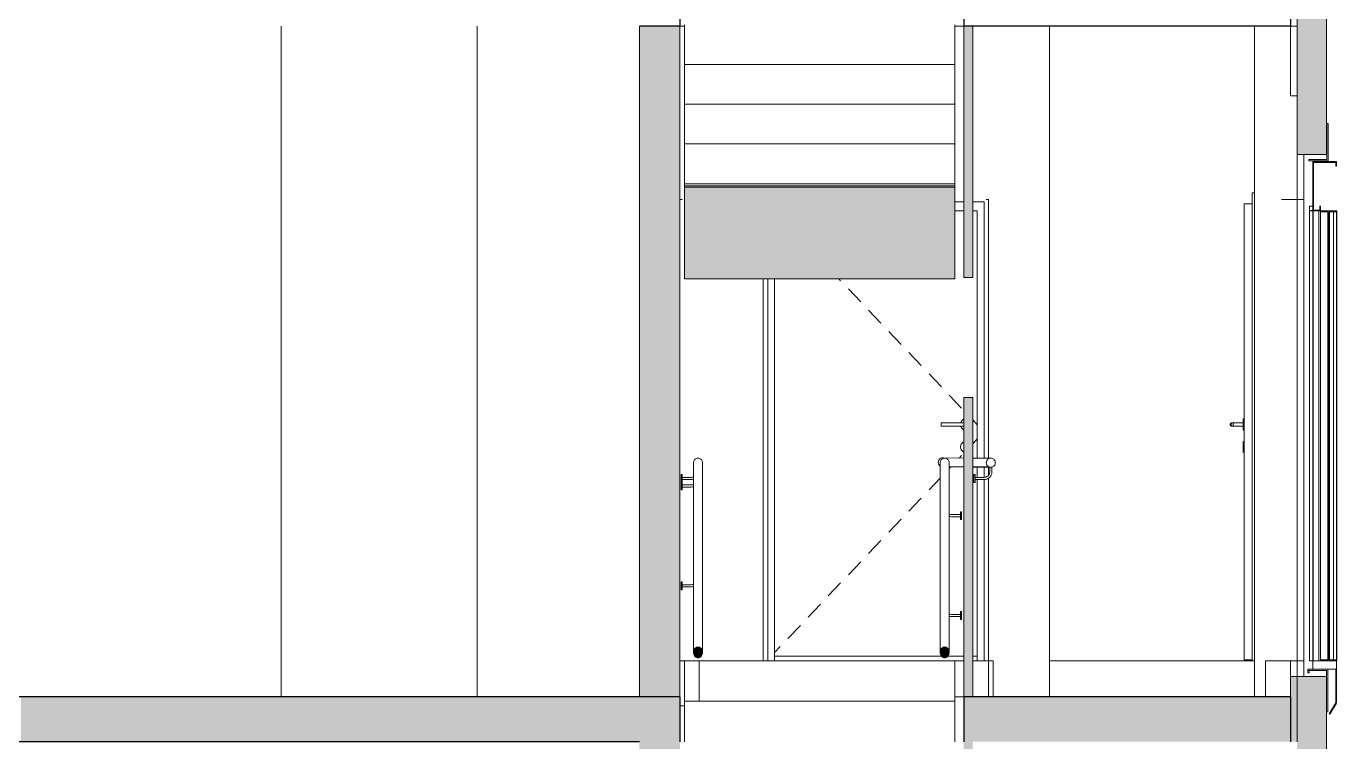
# Model space of a CAD drawing. Header units: metres. Extents: x -35.8 to 4.8, y -7.2 to 21.5.
# Drawn here: x -11.68 to -5.86, y -0.51 to 2.67 of the extents above; entities that cross this region are included whole.
import ezdxf

# ---------------------------------------------------------------- set-up
doc = ezdxf.new("R2010")
doc.units = ezdxf.units.M
doc.header["$MEASUREMENT"] = 0
doc.linetypes.add('STRICHLINIE', pattern=[0.75, 0.5, -0.25])
for name, color, linetype in [('A_Schnitt A Lift RB_1_120 Wand Innen tragend', 7, 'Continuous'), ('A_Schnitt A Lift RB_1_210 Decke', 7, 'Continuous'), ('A_Schnitt A Lift RB_1_270 Deckendurchbruchsymbol', 7, 'Continuous'), ('A_Schnitt A Lift RB_1_410 Treppe', 7, 'Continuous'), ('A_Schnitt A Lift RB_1_430 Aufzug', 7, 'Continuous'), ('A_Schnitt A Lift RB_1_450 Absturzsicherung', 7, 'Continuous')]:
    doc.layers.add(name, color=color, linetype=linetype)

msp = doc.modelspace()

# ---------------------------------------------------------------- hatches: boundary and pattern name
at = {"layer": 'A_Schnitt A Lift RB_1_120 Wand Innen tragend', "linetype": 'Continuous', "lineweight": 0, "true_color": 0x000000}
for points in [[(-8.775, -0.31), (-8.775, 2.67), (-8.955, 2.67), (-8.955, -0.31)], [(-8.955, -1.4339), (-8.775, -1.4339), (-8.775, -0.51), (-8.955, -0.51)]]:
    msp.add_hatch(color=18, dxfattribs=at).paths.add_polyline_path(points)
at = {"layer": 'A_Schnitt A Lift RB_1_210 Decke', "linetype": 'Continuous', "lineweight": 0, "true_color": 0x000000}
for points in [[(-11.7, -0.51), (-8.775, -0.51), (-8.775, -0.31), (-11.7, -0.31)], [(-7.515, -0.31), (-7.515, -0.51), (-6.065, -0.51), (-6.065, -0.31)]]:
    msp.add_hatch(color=18, dxfattribs=at).paths.add_polyline_path(points)
at = {"layer": 'A_Schnitt A Lift RB_1_410 Treppe', "linetype": 'Continuous', "lineweight": 0, "true_color": 0x000000}
for points in [[(-7.555, 1.955), (-8.755, 1.955), (-8.755, 1.5473), (-7.555, 1.5473)], [(-8.715, -0.1126), (-8.7147, -0.1168), (-8.7138, -0.1208), (-8.7123, -0.1246), (-8.7103, -0.1281), (-8.7079, -0.131), (-8.705, -0.1334), (-8.7018, -0.1352), (-8.6985, -0.1363), (-8.695, -0.1366), (-8.6915, -0.1363), (-8.6882, -0.1352), (-8.685, -0.1334), (-8.6821, -0.131), (-8.6797, -0.1281), (-8.6777, -0.1246), (-8.6762, -0.1208), (-8.6753, -0.1168), (-8.675, -0.1126), (-8.6753, -0.1084), (-8.6762, -0.1044), (-8.6777, -0.1006), (-8.6797, -0.0972), (-8.6821, -0.0942), (-8.685, -0.0918), (-8.6882, -0.09), (-8.6915, -0.0889), (-8.695, -0.0886), (-8.6985, -0.0889), (-8.7018, -0.09), (-8.705, -0.0918), (-8.7079, -0.0942), (-8.7103, -0.0972), (-8.7123, -0.1006), (-8.7138, -0.1044), (-8.7147, -0.1084)], [(-7.62, -0.1126), (-7.6197, -0.1168), (-7.6188, -0.1208), (-7.6173, -0.1246), (-7.6153, -0.1281), (-7.6129, -0.131), (-7.61, -0.1334), (-7.6068, -0.1352), (-7.6035, -0.1363), (-7.6, -0.1366), (-7.5965, -0.1363), (-7.5932, -0.1352), (-7.59, -0.1334), (-7.5871, -0.131), (-7.5847, -0.1281), (-7.5827, -0.1246), (-7.5812, -0.1208), (-7.5803, -0.1168), (-7.58, -0.1126), (-7.5803, -0.1084), (-7.5812, -0.1044), (-7.5827, -0.1006), (-7.5847, -0.0972), (-7.5871, -0.0942), (-7.59, -0.0918), (-7.5932, -0.09), (-7.5965, -0.0889), (-7.6, -0.0886), (-7.6035, -0.0889), (-7.6068, -0.09), (-7.61, -0.0918), (-7.6129, -0.0942), (-7.6153, -0.0972), (-7.6173, -0.1006), (-7.6188, -0.1044), (-7.6197, -0.1084)]]:
    msp.add_hatch(color=18, dxfattribs=at).paths.add_polyline_path(points)
at = {"layer": 'A_Schnitt A Lift RB_1_430 Aufzug', "linetype": 'Continuous', "lineweight": 0, "true_color": 0x000000}
for points in [[(-5.905, 2.96), (-6.035, 2.96), (-6.035, 2.1), (-5.905, 2.1)], [(-6.035, -0.22), (-6.065, -0.22), (-6.065, -0.51), (-6.035, -0.51)], [(-6.035, -1.56), (-5.905, -1.56), (-5.905, -0.22), (-6.035, -0.22)]]:
    msp.add_hatch(color=18, dxfattribs=at).paths.add_polyline_path(points)
at = {"layer": 'A_Schnitt A Lift RB_1_450 Absturzsicherung', "linetype": 'Continuous', "lineweight": 0, "true_color": 0x000000}
for points in [[(-7.515, 1.5528), (-7.475, 1.5528), (-7.475, 2.67), (-7.515, 2.67)], [(-7.515, -0.31), (-7.475, -0.31), (-7.475, 1.02), (-7.515, 1.02)], [(-7.475, -0.51), (-7.515, -0.51), (-7.515, -0.88), (-7.475, -0.88)]]:
    msp.add_hatch(color=18, dxfattribs=at).paths.add_polyline_path(points)

# ---------------------------------------------------------------- linework, layer by layer
at = {"layer": 'A_Schnitt A Lift RB_1_120 Wand Innen tragend', "color": 7, "linetype": 'Continuous', "lineweight": 18, "ltscale": 1000}
for p, q in [((-10.545, -0.31), (-10.545, 2.67)), ((-9.675, 2.67), (-9.675, -0.31)), ((-8.955, 2.67), (-8.955, -0.31)), ((-8.775, 2.67), (-8.775, -0.31)), ((-7.135, -0.31), (-7.135, 2.67)), ((-6.225, -0.31), (-6.225, 2.67)), ((-7.405, -0.15), (-7.405, -0.31))]:
    msp.add_line(p, q, dxfattribs=at)
at = {"layer": 'A_Schnitt A Lift RB_1_120 Wand Innen tragend', "color": 7, "linetype": 'Continuous', "lineweight": 13, "ltscale": 1000}
for p, q in [((-6.235, 1.93), (-6.235, -0.15)), ((-6.225, 1.93), (-6.235, 1.93)), ((-8.765, 1.9), (-8.775, 1.9)), ((-7.515, 1.89), (-7.555, 1.89)), ((-7.425, 1.89), (-7.475, 1.89)), ((-7.425, 0.7502), (-7.425, 1.89)), ((-7.415, 1.9), (-7.405, 1.9)), ((-7.405, 1.9), (-7.405, 0.7501)), ((-6.27, 1.88), (-6.27, -0.145)), ((-6.27, 1.88), (-6.235, 1.88)), ((-7.515, 1.85), (-7.555, 1.85)), ((-7.455, 1.85), (-7.475, 1.85)), ((-7.455, 0.7503), (-7.455, 1.85)), ((-8.405, -0.15), (-8.405, 1.5473)), ((-8.385, 1.5473), (-8.385, -0.15)), ((-8.355, 1.5473), (-8.355, -0.13)), ((-8.0695, 1.5473), (-8.0616, 1.5389)), ((-8.0272, 1.5027), (-7.9722, 1.4446)), ((-7.9378, 1.4083), (-7.8827, 1.3503)), ((-7.8483, 1.314), (-7.7933, 1.2559)), ((-7.7589, 1.2196), (-7.7038, 1.1616)), ((-7.6694, 1.1253), (-7.6144, 1.0672)), ((-7.58, 1.031), (-7.5249, 0.9729)), ((-7.615, 0.907), (-7.615, 0.9069)), ((-7.524, 0.907), (-7.615, 0.907)), ((-7.615, 0.9069), (-7.615, 0.9066)), ((-7.615, 0.9066), (-7.615, 0.9061)), ((-7.615, 0.9061), (-7.615, 0.9054)), ((-7.615, 0.9054), (-7.615, 0.9045)), ((-7.615, 0.9045), (-7.615, 0.9035)), ((-7.615, 0.9035), (-7.615, 0.9024)), ((-7.615, 0.9024), (-7.615, 0.9012)), ((-7.615, 0.9012), (-7.615, 0.9)), ((-7.615, 0.9), (-7.615, 0.8988)), ((-7.615, 0.8988), (-7.615, 0.8976)), ((-7.615, 0.8976), (-7.615, 0.8965)), ((-7.615, 0.8965), (-7.615, 0.8955)), ((-7.615, 0.8955), (-7.615, 0.8946)), ((-7.615, 0.8946), (-7.615, 0.8939)), ((-7.615, 0.8939), (-7.615, 0.8934)), ((-7.615, 0.8934), (-7.615, 0.8931)), ((-7.615, 0.8931), (-7.615, 0.893)), ((-7.524, 0.893), (-7.615, 0.893)), ((-7.5289, 0.907), (-7.5285, 0.9086)), ((-7.5285, 0.8914), (-7.5289, 0.893)), ((-7.5285, 0.9086), (-7.5267, 0.9125)), ((-7.5267, 0.8875), (-7.5285, 0.8914)), ((-7.5267, 0.9125), (-7.5242, 0.9161)), ((-7.5242, 0.8839), (-7.5267, 0.8875)), ((-7.5242, 0.9161), (-7.5211, 0.9192)), ((-7.5211, 0.8808), (-7.5242, 0.8839)), ((-7.515, 0.907), (-7.524, 0.907)), ((-7.515, 0.893), (-7.524, 0.893)), ((-7.5211, 0.9192), (-7.5175, 0.9217)), ((-7.5175, 0.8783), (-7.5211, 0.8808)), ((-7.5175, 0.9217), (-7.515, 0.9228)), ((-7.515, 0.8772), (-7.5175, 0.8783)), ((-7.475, 0.9202), (-7.455, 0.8991)), ((-6.3319, 0.9012), (-6.332, 0.9)), ((-6.332, 0.9), (-6.3319, 0.8988)), ((-6.3316, 0.9024), (-6.3319, 0.9012)), ((-6.3319, 0.8988), (-6.3316, 0.8976)), ((-6.3311, 0.9035), (-6.3316, 0.9024)), ((-6.3316, 0.8976), (-6.3311, 0.8965)), ((-6.3304, 0.9045), (-6.3311, 0.9035)), ((-6.3311, 0.8965), (-6.3304, 0.8955)), ((-6.3295, 0.9054), (-6.3304, 0.9045)), ((-6.3304, 0.8955), (-6.3295, 0.8946)), ((-6.3285, 0.9061), (-6.3295, 0.9054)), ((-6.3295, 0.8946), (-6.3285, 0.8939)), ((-6.3286, 0.9012), (-6.3287, 0.9)), ((-6.3287, 0.9), (-6.3286, 0.8988)), ((-6.3284, 0.9024), (-6.3286, 0.9012)), ((-6.3286, 0.8988), (-6.3284, 0.8976)), ((-6.3274, 0.9066), (-6.3285, 0.9061)), ((-6.3285, 0.8939), (-6.3274, 0.8934)), ((-6.3279, 0.9035), (-6.3284, 0.9024)), ((-6.3284, 0.8976), (-6.3279, 0.8965)), ((-6.3273, 0.9045), (-6.3279, 0.9035)), ((-6.3279, 0.8965), (-6.3273, 0.8955)), ((-6.3262, 0.9069), (-6.3274, 0.9066)), ((-6.3274, 0.8934), (-6.3262, 0.8931)), ((-6.3265, 0.9054), (-6.3273, 0.9045)), ((-6.3273, 0.8955), (-6.3265, 0.8946)), ((-6.3256, 0.9061), (-6.3265, 0.9054)), ((-6.3265, 0.8946), (-6.3256, 0.8939)), ((-6.325, 0.907), (-6.3262, 0.9069)), ((-6.3262, 0.8931), (-6.325, 0.893)), ((-6.3225, 0.907), (-6.325, 0.907)), ((-6.3225, 0.893), (-6.325, 0.893)), ((-6.3155, 0.907), (-6.3225, 0.907)), ((-6.3155, 0.893), (-6.3225, 0.893)), ((-6.3189, 0.9024), (-6.3191, 0.9012)), ((-6.3191, 0.9012), (-6.3191, 0.9)), ((-6.3191, 0.9), (-6.3191, 0.8988)), ((-6.3191, 0.8988), (-6.3189, 0.8976)), ((-6.3186, 0.9035), (-6.3189, 0.9024)), ((-6.3189, 0.8976), (-6.3186, 0.8965)), ((-6.3183, 0.9045), (-6.3186, 0.9035)), ((-6.3186, 0.8965), (-6.3183, 0.8955)), ((-6.3178, 0.9054), (-6.3183, 0.9045)), ((-6.3183, 0.8955), (-6.3178, 0.8946)), ((-6.3173, 0.9061), (-6.3178, 0.9054)), ((-6.3178, 0.8946), (-6.3173, 0.8939)), ((-6.306, 0.907), (-6.3155, 0.907)), ((-6.306, 0.893), (-6.3155, 0.893)), ((-6.275, 0.907), (-6.306, 0.907)), ((-6.275, 0.893), (-6.306, 0.893)), ((-6.275, 0.925), (-6.275, 0.9246)), ((-6.27, 0.925), (-6.275, 0.925)), ((-6.275, 0.9246), (-6.275, 0.9235)), ((-6.275, 0.9235), (-6.275, 0.9217)), ((-6.275, 0.9217), (-6.275, 0.9192)), ((-6.275, 0.9192), (-6.275, 0.9161)), ((-6.275, 0.9161), (-6.275, 0.9125)), ((-6.275, 0.9125), (-6.275, 0.9086)), ((-6.275, 0.9086), (-6.275, 0.9043)), ((-6.275, 0.9043), (-6.275, 0.9)), ((-6.275, 0.9), (-6.275, 0.8957)), ((-6.275, 0.8957), (-6.275, 0.8914)), ((-6.275, 0.8914), (-6.275, 0.8875)), ((-6.275, 0.8875), (-6.275, 0.8839)), ((-6.275, 0.8839), (-6.275, 0.8808)), ((-6.275, 0.8808), (-6.275, 0.8783)), ((-6.275, 0.8783), (-6.275, 0.8765)), ((-6.275, 0.8765), (-6.275, 0.8754)), ((-6.275, 0.8754), (-6.275, 0.875)), ((-6.27, 0.875), (-6.275, 0.875)), ((-7.5267, 0.8125), (-7.5242, 0.8161)), ((-7.5242, 0.8161), (-7.5211, 0.8192)), ((-7.5211, 0.8192), (-7.5175, 0.8217)), ((-7.5175, 0.8217), (-7.515, 0.8228)), ((-7.475, 0.8148), (-7.455, 0.8359)), ((-6.275, 0.825), (-6.275, 0.8246)), ((-6.275, 0.8246), (-6.275, 0.8235)), ((-6.275, 0.8235), (-6.275, 0.8217)), ((-6.275, 0.8217), (-6.275, 0.8192)), ((-6.275, 0.8192), (-6.275, 0.8161)), ((-6.275, 0.8161), (-6.275, 0.8125)), ((-7.5354, 0.7511), (-7.5249, 0.7621)), ((-7.53, 0.8), (-7.5296, 0.8043)), ((-7.5296, 0.7957), (-7.53, 0.8)), ((-7.5296, 0.8043), (-7.5285, 0.8086)), ((-7.5285, 0.7914), (-7.5296, 0.7957)), ((-7.5285, 0.8086), (-7.5267, 0.8125)), ((-7.5267, 0.7875), (-7.5285, 0.7914)), ((-7.5242, 0.7839), (-7.5267, 0.7875)), ((-7.5211, 0.7808), (-7.5242, 0.7839)), ((-7.5175, 0.7783), (-7.5211, 0.7808)), ((-7.515, 0.7772), (-7.5175, 0.7783)), ((-6.275, 0.8125), (-6.275, 0.8086)), ((-6.275, 0.8086), (-6.275, 0.8043)), ((-6.275, 0.8043), (-6.275, 0.8)), ((-6.275, 0.8), (-6.275, 0.7957)), ((-6.275, 0.7957), (-6.275, 0.7914)), ((-6.275, 0.7914), (-6.275, 0.7875)), ((-6.275, 0.7875), (-6.275, 0.7839)), ((-6.275, 0.7839), (-6.275, 0.7808)), ((-6.275, 0.7808), (-6.275, 0.7783)), ((-6.275, 0.7783), (-6.275, 0.7765)), ((-6.275, 0.7765), (-6.275, 0.7754)), ((-6.275, 0.7754), (-6.275, 0.775)), ((-7.58, 0.704), (-7.5727, 0.7117)), ((-7.455, 0.665), (-7.455, 0.7107)), ((-7.425, 0.665), (-7.425, 0.7104)), ((-7.405, 0.7101), (-7.405, 0.6752)), ((-7.6694, 0.6097), (-7.62, 0.6618)), ((-7.455, -0.13), (-7.455, 0.655)), ((-7.425, -0.15), (-7.425, 0.655)), ((-7.405, 0.6614), (-7.405, -0.15)), ((-7.7589, 0.5154), (-7.7038, 0.5734)), ((-7.8483, 0.421), (-7.7933, 0.4791)), ((-7.9378, 0.3267), (-7.8827, 0.3847)), ((-8.0272, 0.2323), (-7.9722, 0.2904)), ((-8.1167, 0.138), (-8.0616, 0.1961)), ((-8.2061, 0.0437), (-8.1511, 0.1017)), ((-8.2956, -0.0507), (-8.2405, 0.0074)), ((-8.355, -0.1134), (-8.33, -0.0869)), ((-7.6137, -0.13), (-8.355, -0.13)), ((-8.355, -0.13), (-8.355, -0.15)), ((-7.515, -0.13), (-7.5863, -0.13)), ((-7.455, -0.13), (-7.475, -0.13)), ((-7.475, -0.15), (-7.455, -0.15)), ((-7.455, -0.15), (-7.455, -0.13)), ((-7.425, -0.15), (-7.455, -0.15)), ((-7.415, -0.15), (-7.425, -0.15)), ((-7.405, -0.15), (-7.415, -0.15)), ((-7.385, -0.15), (-7.405, -0.15)), ((-7.385, -0.31), (-7.385, -0.15)), ((-6.27, -0.145), (-6.235, -0.145)), ((-6.225, -0.15), (-6.235, -0.15))]:
    msp.add_line(p, q, dxfattribs=at)
at = {"layer": 'A_Schnitt A Lift RB_1_210 Decke', "color": 7, "linetype": 'Continuous', "lineweight": 25, "ltscale": 1000}
for p, q in [((-8.775, 2.87), (-8.775, 2.67)), ((-7.515, 2.87), (-7.515, 2.67)), ((-6.065, 2.87), (-6.065, 2.67)), ((-8.775, 2.67), (-8.955, 2.67)), ((-7.475, 2.67), (-7.515, 2.67)), ((-6.065, 2.67), (-7.475, 2.67)), ((-8.775, -0.31), (-8.955, -0.31)), ((-8.775, -0.31), (-8.775, -0.51)), ((-7.515, -0.31), (-7.515, -0.51)), ((-7.475, -0.31), (-7.515, -0.31)), ((-6.065, -0.31), (-7.475, -0.31)), ((-6.065, -0.31), (-6.065, -0.51))]:
    msp.add_line(p, q, dxfattribs=at)
at = {"layer": 'A_Schnitt A Lift RB_1_210 Decke', "color": 7, "linetype": 'Continuous', "lineweight": 13, "ltscale": 1000}
for p, q in [((-8.775, 2.67), (-8.755, 2.67)), ((-7.555, 2.67), (-7.515, 2.67)), ((-7.555, -0.31), (-7.515, -0.31))]:
    msp.add_line(p, q, dxfattribs=at)
at = {"layer": 'A_Schnitt A Lift RB_1_210 Decke', "color": 7, "linetype": 'Continuous', "lineweight": 25, "ltscale": 1000, "flags": 128}
for points in [[(-8.955, -0.31), (-11.7, -0.31), (-14.47, -0.31)], [(-8.955, -0.51), (-11.7, -0.51), (-14.47, -0.51)]]:
    msp.add_lwpolyline(points, dxfattribs=at)
at = {"layer": 'A_Schnitt A Lift RB_1_270 Deckendurchbruchsymbol', "color": 7, "linetype": 'Continuous', "lineweight": 13, "ltscale": 1000}
for p, q in [((-6.065, 2.36), (-6.065, 2.67)), ((-6.035, 2.36), (-6.065, 2.36)), ((-7.515, -0.15), (-7.555, -0.15)), ((-7.135, -0.15), (-6.235, -0.15)), ((-6.175, -0.15), (-6.065, -0.15)), ((-6.175, -0.31), (-6.175, -0.15)), ((-6.035, -0.15), (-6.065, -0.15)), ((-6.065, -0.22), (-6.065, -0.15))]:
    msp.add_line(p, q, dxfattribs=at)
at = {"layer": 'A_Schnitt A Lift RB_1_410 Treppe', "color": 7, "linetype": 'Continuous', "lineweight": 18, "ltscale": 1000}
for p, q in [((-8.755, 2.6667), (-8.755, 2.6767)), ((-7.555, 2.6667), (-7.555, 2.6767)), ((-8.755, 2.5), (-8.755, 2.6667)), ((-7.555, 2.5), (-7.555, 2.6667)), ((-8.755, 2.5), (-7.555, 2.5)), ((-8.755, 2.49), (-8.755, 2.5)), ((-8.755, 2.3233), (-8.755, 2.49)), ((-7.555, 2.49), (-7.555, 2.5)), ((-7.555, 2.3233), (-7.555, 2.49)), ((-8.755, 2.3233), (-7.555, 2.3233)), ((-8.755, 2.3133), (-8.755, 2.3233)), ((-8.755, 2.1467), (-8.755, 2.3133)), ((-7.555, 2.3133), (-7.555, 2.3233)), ((-7.555, 2.1467), (-7.555, 2.3133)), ((-8.755, 2.1467), (-7.555, 2.1467)), ((-8.755, 2.1367), (-8.755, 2.1467)), ((-8.755, 1.97), (-8.755, 2.1367)), ((-7.555, 2.1367), (-7.555, 2.1467)), ((-7.555, 1.97), (-7.555, 2.1367)), ((-8.755, 1.97), (-8.755, 1.96)), ((-7.555, 1.97), (-8.755, 1.97)), ((-7.555, 1.96), (-8.755, 1.96)), ((-8.755, 1.955), (-8.755, 1.96)), ((-8.755, 1.955), (-8.755, 1.5473)), ((-7.555, 1.955), (-8.755, 1.955)), ((-7.555, 1.97), (-7.555, 1.96)), ((-7.555, 1.96), (-7.555, 1.955)), ((-7.555, 1.955), (-7.555, 1.5473)), ((-7.555, 1.5473), (-8.755, 1.5473)), ((-8.755, -0.33), (-8.755, -0.15)), ((-7.555, -0.15), (-8.755, -0.15)), ((-7.555, -0.33), (-7.555, -0.15)), ((-8.755, -0.33), (-7.555, -0.33)), ((-8.755, -0.34), (-8.755, -0.33)), ((-8.755, -0.51), (-8.755, -0.34)), ((-7.555, -0.34), (-7.555, -0.33)), ((-7.555, -0.51), (-7.555, -0.34))]:
    msp.add_line(p, q, dxfattribs=at)
at = {"layer": 'A_Schnitt A Lift RB_1_410 Treppe', "color": 7, "linetype": 'Continuous', "lineweight": 13, "ltscale": 1000}
for p, q in [((-8.7147, 0.7335), (-8.715, 0.73)), ((-8.715, 0.73), (-8.715, -0.1126)), ((-8.7138, 0.7368), (-8.7147, 0.7335)), ((-8.7123, 0.74), (-8.7138, 0.7368)), ((-8.7103, 0.7429), (-8.7123, 0.74)), ((-8.7079, 0.7453), (-8.7103, 0.7429)), ((-8.705, 0.7473), (-8.7079, 0.7453)), ((-8.7018, 0.7488), (-8.705, 0.7473)), ((-8.6985, 0.7497), (-8.7018, 0.7488)), ((-8.695, 0.75), (-8.6985, 0.7497)), ((-8.6915, 0.7497), (-8.695, 0.75)), ((-8.6882, 0.7488), (-8.6915, 0.7497)), ((-8.685, 0.7473), (-8.6882, 0.7488)), ((-8.6821, 0.7453), (-8.685, 0.7473)), ((-8.6797, 0.7429), (-8.6821, 0.7453)), ((-8.6777, 0.74), (-8.6797, 0.7429)), ((-8.6762, 0.7368), (-8.6777, 0.74)), ((-8.6753, 0.7335), (-8.6762, 0.7368)), ((-8.675, 0.73), (-8.6753, 0.7335)), ((-8.675, 0.73), (-8.675, -0.1126)), ((-7.6285, 0.7302), (-7.6284, 0.7337)), ((-7.6279, 0.7268), (-7.6285, 0.7302)), ((-7.6284, 0.7337), (-7.6278, 0.7372)), ((-7.6267, 0.7235), (-7.6279, 0.7268)), ((-7.6278, 0.7372), (-7.6266, 0.7404)), ((-7.625, 0.7205), (-7.6267, 0.7235)), ((-7.6266, 0.7404), (-7.6249, 0.7434)), ((-7.6227, 0.7178), (-7.625, 0.7205)), ((-7.62, 0.7179), (-7.625, 0.7205)), ((-7.6249, 0.7434), (-7.6226, 0.7461)), ((-7.6201, 0.7156), (-7.6227, 0.7178)), ((-7.62, 0.7167), (-7.6227, 0.7178)), ((-7.6226, 0.7461), (-7.6199, 0.7483)), ((-7.62, 0.73), (-7.6197, 0.7335)), ((-7.62, -0.1126), (-7.62, 0.73)), ((-7.6199, 0.7483), (-7.6169, 0.7501)), ((-7.6197, 0.7335), (-7.6188, 0.7368)), ((-7.6188, 0.7368), (-7.6173, 0.74)), ((-7.6173, 0.74), (-7.6153, 0.7429)), ((-7.6169, 0.7501), (-7.6136, 0.7512)), ((-7.6153, 0.7429), (-7.6129, 0.7453)), ((-7.6136, 0.7512), (-7.6102, 0.7518)), ((-7.6129, 0.7453), (-7.61, 0.7473)), ((-7.6102, 0.7518), (-7.6067, 0.7518)), ((-7.61, 0.7473), (-7.6068, 0.7488)), ((-7.6068, 0.7488), (-7.6035, 0.7497)), ((-7.6067, 0.7518), (-7.515, 0.7509)), ((-7.6035, 0.7497), (-7.6, 0.75)), ((-7.6033, 0.7512), (-7.6, 0.75)), ((-7.6033, 0.7512), (-7.515, 0.7507)), ((-7.6, 0.75), (-7.5965, 0.7497)), ((-7.5965, 0.7497), (-7.5932, 0.7488)), ((-7.5932, 0.7488), (-7.59, 0.7473)), ((-7.59, 0.7473), (-7.5871, 0.7453)), ((-7.5871, 0.7453), (-7.5847, 0.7429)), ((-7.5847, 0.7429), (-7.5827, 0.74)), ((-7.5827, 0.74), (-7.5812, 0.7368)), ((-7.5812, 0.7368), (-7.5803, 0.7335)), ((-7.5803, 0.7335), (-7.58, 0.73)), ((-7.58, -0.1126), (-7.58, 0.73)), ((-7.58, 0.7119), (-7.515, 0.7116)), ((-7.58, 0.7118), (-7.515, 0.7112)), ((-7.475, 0.7505), (-7.4662, 0.7504)), ((-7.475, 0.7505), (-7.395, 0.75)), ((-7.475, 0.7115), (-7.4019, 0.7112)), ((-7.475, 0.7109), (-7.3986, 0.7103)), ((-7.4691, 0.7109), (-7.395, 0.71)), ((-7.4147, 0.7335), (-7.415, 0.73)), ((-7.415, 0.73), (-7.4147, 0.7265)), ((-7.4138, 0.7368), (-7.4147, 0.7335)), ((-7.4147, 0.7265), (-7.4138, 0.7232)), ((-7.4123, 0.74), (-7.4138, 0.7368)), ((-7.4138, 0.7232), (-7.4123, 0.72)), ((-7.4103, 0.7429), (-7.4123, 0.74)), ((-7.4123, 0.72), (-7.4103, 0.7171)), ((-7.4079, 0.7453), (-7.4103, 0.7429)), ((-7.4103, 0.7171), (-7.4079, 0.7147)), ((-7.405, 0.7473), (-7.4079, 0.7453)), ((-7.4079, 0.7147), (-7.405, 0.7127)), ((-7.4018, 0.7488), (-7.405, 0.7473)), ((-7.405, 0.7127), (-7.4018, 0.7112)), ((-7.3985, 0.7497), (-7.4018, 0.7488)), ((-7.4018, 0.7112), (-7.3985, 0.7103)), ((-7.3999, 0.71), (-7.4, 0.6902)), ((-7.3997, 0.71), (-7.3999, 0.71)), ((-7.3993, 0.71), (-7.3997, 0.71)), ((-7.3988, 0.71), (-7.3993, 0.71)), ((-7.3982, 0.71), (-7.3988, 0.71)), ((-7.395, 0.75), (-7.3985, 0.7497)), ((-7.3985, 0.7103), (-7.395, 0.71)), ((-7.3975, 0.71), (-7.3982, 0.71)), ((-7.3967, 0.71), (-7.3975, 0.71)), ((-7.3959, 0.71), (-7.3967, 0.71)), ((-7.395, 0.71), (-7.3959, 0.71)), ((-7.3915, 0.7497), (-7.395, 0.75)), ((-7.395, 0.71), (-7.3915, 0.7103)), ((-7.3941, 0.71), (-7.395, 0.71)), ((-7.3933, 0.71), (-7.3941, 0.71)), ((-7.3925, 0.71), (-7.3933, 0.71)), ((-7.3918, 0.71), (-7.3925, 0.71)), ((-7.3912, 0.71), (-7.3918, 0.71)), ((-7.3882, 0.7488), (-7.3915, 0.7497)), ((-7.3915, 0.7103), (-7.3882, 0.7112)), ((-7.3907, 0.71), (-7.3912, 0.71)), ((-7.3903, 0.71), (-7.3907, 0.71)), ((-7.3901, 0.71), (-7.3903, 0.71)), ((-7.39, 0.71), (-7.39, 0.6898)), ((-7.385, 0.7473), (-7.3882, 0.7488)), ((-7.3882, 0.7112), (-7.385, 0.7127)), ((-7.3821, 0.7453), (-7.385, 0.7473)), ((-7.385, 0.7127), (-7.3821, 0.7147)), ((-7.3797, 0.7429), (-7.3821, 0.7453)), ((-7.3821, 0.7147), (-7.3797, 0.7171)), ((-7.3777, 0.74), (-7.3797, 0.7429)), ((-7.3797, 0.7171), (-7.3777, 0.72)), ((-7.3762, 0.7368), (-7.3777, 0.74)), ((-7.3777, 0.72), (-7.3762, 0.7232)), ((-7.3753, 0.7335), (-7.3762, 0.7368)), ((-7.3762, 0.7232), (-7.3753, 0.7265)), ((-7.375, 0.73), (-7.3753, 0.7335)), ((-7.3753, 0.7265), (-7.375, 0.73)), ((-8.77, 0.6772), (-8.77, 0.6775)), ((-8.765, 0.6775), (-8.77, 0.6775)), ((-8.77, 0.6764), (-8.77, 0.6772)), ((-8.77, 0.6752), (-8.77, 0.6764)), ((-8.77, 0.6734), (-8.77, 0.6752)), ((-8.77, 0.6712), (-8.77, 0.6734)), ((-8.77, 0.6687), (-8.77, 0.6712)), ((-8.77, 0.666), (-8.77, 0.6687)), ((-8.77, 0.663), (-8.77, 0.666)), ((-8.77, 0.66), (-8.77, 0.663)), ((-8.77, 0.657), (-8.77, 0.66)), ((-8.77, 0.654), (-8.77, 0.657)), ((-8.77, 0.6513), (-8.77, 0.654)), ((-8.77, 0.6488), (-8.77, 0.6513)), ((-8.77, 0.6466), (-8.77, 0.6488)), ((-8.77, 0.6448), (-8.77, 0.6466)), ((-8.77, 0.6445), (-8.77, 0.6448)), ((-8.77, 0.6442), (-8.77, 0.6445)), ((-8.765, 0.6445), (-8.77, 0.6445)), ((-8.77, 0.6434), (-8.77, 0.6442)), ((-8.77, 0.6421), (-8.77, 0.6434)), ((-8.77, 0.6404), (-8.77, 0.6421)), ((-8.77, 0.6382), (-8.77, 0.6404)), ((-8.765, 0.6772), (-8.765, 0.6775)), ((-8.765, 0.6764), (-8.765, 0.6772)), ((-8.765, 0.6752), (-8.765, 0.6764)), ((-8.765, 0.6734), (-8.765, 0.6752)), ((-8.765, 0.6712), (-8.765, 0.6734)), ((-8.765, 0.6687), (-8.765, 0.6712)), ((-8.765, 0.666), (-8.765, 0.6687)), ((-8.765, 0.663), (-8.765, 0.666)), ((-8.7252, 0.665), (-8.765, 0.665)), ((-8.765, 0.66), (-8.765, 0.663)), ((-8.765, 0.657), (-8.765, 0.66)), ((-8.765, 0.654), (-8.765, 0.657)), ((-8.7248, 0.655), (-8.765, 0.655)), ((-8.765, 0.6513), (-8.765, 0.654)), ((-8.765, 0.6488), (-8.765, 0.6513)), ((-8.765, 0.6466), (-8.765, 0.6488)), ((-8.765, 0.6448), (-8.765, 0.6466)), ((-8.765, 0.6445), (-8.765, 0.6448)), ((-8.765, 0.6442), (-8.765, 0.6445)), ((-8.765, 0.6434), (-8.765, 0.6442)), ((-8.765, 0.6421), (-8.765, 0.6434)), ((-8.765, 0.6404), (-8.765, 0.6421)), ((-8.765, 0.6382), (-8.765, 0.6404)), ((-8.7207, 0.6654), (-8.7252, 0.665)), ((-8.7189, 0.6555), (-8.7248, 0.655)), ((-8.7165, 0.6665), (-8.7207, 0.6654)), ((-8.715, 0.6566), (-8.7189, 0.6555)), ((-8.715, 0.6672), (-8.7165, 0.6665)), ((-7.47, 0.6772), (-7.47, 0.6775)), ((-7.465, 0.6775), (-7.47, 0.6775)), ((-7.47, 0.6764), (-7.47, 0.6772)), ((-7.47, 0.6752), (-7.47, 0.6764)), ((-7.47, 0.6734), (-7.47, 0.6752)), ((-7.47, 0.6712), (-7.47, 0.6734)), ((-7.47, 0.6687), (-7.47, 0.6712)), ((-7.47, 0.666), (-7.47, 0.6687)), ((-7.47, 0.663), (-7.47, 0.666)), ((-7.47, 0.66), (-7.47, 0.663)), ((-7.47, 0.657), (-7.47, 0.66)), ((-7.47, 0.654), (-7.47, 0.657)), ((-7.47, 0.6513), (-7.47, 0.654)), ((-7.47, 0.6488), (-7.47, 0.6513)), ((-7.47, 0.6466), (-7.47, 0.6488)), ((-7.47, 0.6448), (-7.47, 0.6466)), ((-7.47, 0.6436), (-7.47, 0.6448)), ((-7.47, 0.6428), (-7.47, 0.6436)), ((-7.47, 0.6425), (-7.47, 0.6428)), ((-7.465, 0.6425), (-7.47, 0.6425)), ((-7.465, 0.6772), (-7.465, 0.6775)), ((-7.465, 0.6764), (-7.465, 0.6772)), ((-7.465, 0.6752), (-7.465, 0.6764)), ((-7.465, 0.6734), (-7.465, 0.6752)), ((-7.465, 0.6712), (-7.465, 0.6734)), ((-7.465, 0.6687), (-7.465, 0.6712)), ((-7.465, 0.666), (-7.465, 0.6687)), ((-7.465, 0.663), (-7.465, 0.666)), ((-7.4252, 0.665), (-7.465, 0.665)), ((-7.465, 0.66), (-7.465, 0.663)), ((-7.465, 0.657), (-7.465, 0.66)), ((-7.465, 0.654), (-7.465, 0.657)), ((-7.4248, 0.655), (-7.465, 0.655)), ((-7.465, 0.6513), (-7.465, 0.654)), ((-7.465, 0.6488), (-7.465, 0.6513)), ((-7.465, 0.6466), (-7.465, 0.6488)), ((-7.465, 0.6448), (-7.465, 0.6466)), ((-7.465, 0.6436), (-7.465, 0.6448)), ((-7.465, 0.6428), (-7.465, 0.6436)), ((-7.465, 0.6425), (-7.465, 0.6428)), ((-7.4207, 0.6654), (-7.4252, 0.665)), ((-7.4189, 0.6555), (-7.4248, 0.655)), ((-7.4165, 0.6665), (-7.4207, 0.6654)), ((-7.413, 0.6571), (-7.4189, 0.6555)), ((-7.4125, 0.6684), (-7.4165, 0.6665)), ((-7.4075, 0.6597), (-7.413, 0.6571)), ((-7.4089, 0.6709), (-7.4125, 0.6684)), ((-7.4059, 0.6739), (-7.4089, 0.6709)), ((-7.4025, 0.6632), (-7.4075, 0.6597)), ((-7.4034, 0.6775), (-7.4059, 0.6739)), ((-7.4015, 0.6815), (-7.4034, 0.6775)), ((-7.3982, 0.6675), (-7.4025, 0.6632)), ((-7.4004, 0.6857), (-7.4015, 0.6815)), ((-7.4, 0.6902), (-7.4004, 0.6857)), ((-7.3947, 0.6725), (-7.3982, 0.6675)), ((-7.3921, 0.678), (-7.3947, 0.6725)), ((-7.3905, 0.6839), (-7.3921, 0.678)), ((-7.39, 0.6898), (-7.3905, 0.6839)), ((-8.77, 0.6357), (-8.77, 0.6382)), ((-8.77, 0.633), (-8.77, 0.6357)), ((-8.77, 0.63), (-8.77, 0.633)), ((-8.77, 0.627), (-8.77, 0.63)), ((-8.77, 0.6239), (-8.77, 0.627)), ((-8.77, 0.621), (-8.77, 0.6239)), ((-8.77, 0.6182), (-8.77, 0.621)), ((-8.77, 0.6157), (-8.77, 0.6182)), ((-8.77, 0.6136), (-8.77, 0.6157)), ((-8.77, 0.6118), (-8.77, 0.6136)), ((-8.77, 0.6105), (-8.77, 0.6118)), ((-8.77, 0.6097), (-8.77, 0.6105)), ((-8.77, 0.6095), (-8.77, 0.6097)), ((-8.765, 0.6095), (-8.77, 0.6095)), ((-8.765, 0.6357), (-8.765, 0.6382)), ((-8.765, 0.633), (-8.765, 0.6357)), ((-8.765, 0.63), (-8.765, 0.633)), ((-8.7252, 0.632), (-8.765, 0.632)), ((-8.765, 0.627), (-8.765, 0.63)), ((-8.765, 0.6239), (-8.765, 0.627)), ((-8.765, 0.621), (-8.765, 0.6239)), ((-8.7248, 0.622), (-8.765, 0.622)), ((-8.765, 0.6182), (-8.765, 0.621)), ((-8.765, 0.6157), (-8.765, 0.6182)), ((-8.765, 0.6136), (-8.765, 0.6157)), ((-8.765, 0.6118), (-8.765, 0.6136)), ((-8.765, 0.6105), (-8.765, 0.6118)), ((-8.765, 0.6097), (-8.765, 0.6105)), ((-8.765, 0.6095), (-8.765, 0.6097)), ((-8.7207, 0.6324), (-8.7252, 0.632)), ((-8.7189, 0.6225), (-8.7248, 0.622)), ((-8.7165, 0.6335), (-8.7207, 0.6324)), ((-8.715, 0.6235), (-8.7189, 0.6225)), ((-8.715, 0.6342), (-8.7165, 0.6335)), ((-7.58, 0.5023), (-7.5785, 0.5016)), ((-7.58, 0.4916), (-7.5761, 0.4906)), ((-7.5785, 0.5016), (-7.5743, 0.5005)), ((-7.5761, 0.4906), (-7.5702, 0.4901)), ((-7.5743, 0.5005), (-7.5698, 0.5001)), ((-7.5702, 0.4901), (-7.53, 0.4901)), ((-7.5698, 0.5001), (-7.53, 0.5001)), ((-7.53, 0.5126), (-7.53, 0.5123)), ((-7.53, 0.5126), (-7.525, 0.5126)), ((-7.53, 0.5123), (-7.53, 0.5115)), ((-7.53, 0.5115), (-7.53, 0.5102)), ((-7.53, 0.5102), (-7.53, 0.5085)), ((-7.53, 0.5085), (-7.53, 0.5063)), ((-7.53, 0.5063), (-7.53, 0.5038)), ((-7.53, 0.5038), (-7.53, 0.5011)), ((-7.53, 0.5011), (-7.53, 0.4981)), ((-7.53, 0.4981), (-7.53, 0.4951)), ((-7.53, 0.4951), (-7.53, 0.492)), ((-7.53, 0.492), (-7.53, 0.4891)), ((-7.53, 0.4891), (-7.53, 0.4863)), ((-7.53, 0.4863), (-7.53, 0.4838)), ((-7.53, 0.4838), (-7.53, 0.4817)), ((-7.53, 0.4817), (-7.53, 0.4799)), ((-7.53, 0.4799), (-7.53, 0.4786)), ((-7.53, 0.4786), (-7.53, 0.4779)), ((-7.53, 0.4779), (-7.53, 0.4776)), ((-7.53, 0.4776), (-7.525, 0.4776)), ((-7.525, 0.5126), (-7.525, 0.5123)), ((-7.525, 0.5123), (-7.525, 0.5115)), ((-7.525, 0.5115), (-7.525, 0.5102)), ((-7.525, 0.5102), (-7.525, 0.5085)), ((-7.525, 0.5085), (-7.525, 0.5063)), ((-7.525, 0.5063), (-7.525, 0.5038)), ((-7.525, 0.5038), (-7.525, 0.5011)), ((-7.525, 0.5011), (-7.525, 0.4981)), ((-7.525, 0.4981), (-7.525, 0.4951)), ((-7.525, 0.4951), (-7.525, 0.492)), ((-7.525, 0.492), (-7.525, 0.4891)), ((-7.525, 0.4891), (-7.525, 0.4863)), ((-7.525, 0.4863), (-7.525, 0.4838)), ((-7.525, 0.4838), (-7.525, 0.4817)), ((-7.525, 0.4817), (-7.525, 0.4799)), ((-7.525, 0.4799), (-7.525, 0.4786)), ((-7.525, 0.4786), (-7.525, 0.4779)), ((-7.525, 0.4779), (-7.525, 0.4776)), ((-8.77, 0.2004), (-8.77, 0.2007)), ((-8.765, 0.2007), (-8.77, 0.2007)), ((-8.77, 0.1997), (-8.77, 0.2004)), ((-8.77, 0.1984), (-8.77, 0.1997)), ((-8.77, 0.1966), (-8.77, 0.1984)), ((-8.77, 0.1945), (-8.77, 0.1966)), ((-8.77, 0.192), (-8.77, 0.1945)), ((-8.77, 0.1892), (-8.77, 0.192)), ((-8.77, 0.1862), (-8.77, 0.1892)), ((-8.77, 0.1832), (-8.77, 0.1862)), ((-8.77, 0.1802), (-8.77, 0.1832)), ((-8.77, 0.1772), (-8.77, 0.1802)), ((-8.77, 0.1745), (-8.77, 0.1772)), ((-8.765, 0.2004), (-8.765, 0.2007)), ((-8.765, 0.1997), (-8.765, 0.2004)), ((-8.765, 0.1984), (-8.765, 0.1997)), ((-8.765, 0.1966), (-8.765, 0.1984)), ((-8.765, 0.1945), (-8.765, 0.1966)), ((-8.765, 0.192), (-8.765, 0.1945)), ((-8.765, 0.1892), (-8.765, 0.192)), ((-8.765, 0.1862), (-8.765, 0.1892)), ((-8.7252, 0.1882), (-8.765, 0.1882)), ((-8.765, 0.1832), (-8.765, 0.1862)), ((-8.765, 0.1802), (-8.765, 0.1832)), ((-8.765, 0.1772), (-8.765, 0.1802)), ((-8.7248, 0.1782), (-8.765, 0.1782)), ((-8.765, 0.1745), (-8.765, 0.1772)), ((-8.7207, 0.1886), (-8.7252, 0.1882)), ((-8.7189, 0.1787), (-8.7248, 0.1782)), ((-8.7165, 0.1897), (-8.7207, 0.1886)), ((-8.715, 0.1798), (-8.7189, 0.1787)), ((-8.715, 0.1904), (-8.7165, 0.1897)), ((-8.77, 0.172), (-8.77, 0.1745)), ((-8.77, 0.1698), (-8.77, 0.172)), ((-8.77, 0.1681), (-8.77, 0.1698)), ((-8.77, 0.1668), (-8.77, 0.1681)), ((-8.77, 0.166), (-8.77, 0.1668)), ((-8.77, 0.1657), (-8.77, 0.166)), ((-8.765, 0.1657), (-8.77, 0.1657)), ((-8.765, 0.172), (-8.765, 0.1745)), ((-8.765, 0.1698), (-8.765, 0.172)), ((-8.765, 0.1681), (-8.765, 0.1698)), ((-8.765, 0.1668), (-8.765, 0.1681)), ((-8.765, 0.166), (-8.765, 0.1668)), ((-8.765, 0.1657), (-8.765, 0.166)), ((-7.58, 0.0585), (-7.5785, 0.0579)), ((-7.53, 0.0688), (-7.53, 0.0686)), ((-7.53, 0.0688), (-7.525, 0.0688)), ((-7.53, 0.0686), (-7.53, 0.0678)), ((-7.53, 0.0678), (-7.53, 0.0665)), ((-7.53, 0.0665), (-7.53, 0.0647)), ((-7.53, 0.0647), (-7.53, 0.0626)), ((-7.53, 0.0626), (-7.53, 0.0601)), ((-7.53, 0.0601), (-7.53, 0.0573)), ((-7.525, 0.0688), (-7.525, 0.0686)), ((-7.525, 0.0686), (-7.525, 0.0678)), ((-7.525, 0.0678), (-7.525, 0.0665)), ((-7.525, 0.0665), (-7.525, 0.0647)), ((-7.525, 0.0647), (-7.525, 0.0626)), ((-7.525, 0.0626), (-7.525, 0.0601)), ((-7.525, 0.0601), (-7.525, 0.0573)), ((-7.58, 0.0479), (-7.5761, 0.0468)), ((-7.5785, 0.0579), (-7.5743, 0.0567)), ((-7.5761, 0.0468), (-7.5702, 0.0463)), ((-7.5743, 0.0567), (-7.5698, 0.0563)), ((-7.5702, 0.0463), (-7.53, 0.0463)), ((-7.5698, 0.0563), (-7.53, 0.0563)), ((-7.53, 0.0573), (-7.53, 0.0544)), ((-7.53, 0.0544), (-7.53, 0.0513)), ((-7.53, 0.0513), (-7.53, 0.0483)), ((-7.53, 0.0483), (-7.53, 0.0453)), ((-7.53, 0.0453), (-7.53, 0.0426)), ((-7.53, 0.0426), (-7.53, 0.0401)), ((-7.53, 0.0401), (-7.53, 0.0379)), ((-7.53, 0.0379), (-7.53, 0.0362)), ((-7.53, 0.0362), (-7.53, 0.0349)), ((-7.53, 0.0349), (-7.53, 0.0341)), ((-7.53, 0.0341), (-7.53, 0.0338)), ((-7.53, 0.0338), (-7.525, 0.0338)), ((-7.525, 0.0573), (-7.525, 0.0544)), ((-7.525, 0.0544), (-7.525, 0.0513)), ((-7.525, 0.0513), (-7.525, 0.0483)), ((-7.525, 0.0483), (-7.525, 0.0453)), ((-7.525, 0.0453), (-7.525, 0.0426)), ((-7.525, 0.0426), (-7.525, 0.0401)), ((-7.525, 0.0401), (-7.525, 0.0379)), ((-7.525, 0.0379), (-7.525, 0.0362)), ((-7.525, 0.0362), (-7.525, 0.0349)), ((-7.525, 0.0349), (-7.525, 0.0341)), ((-7.525, 0.0341), (-7.525, 0.0338))]:
    msp.add_line(p, q, dxfattribs=at)
at = {"layer": 'A_Schnitt A Lift RB_1_410 Treppe', "color": 7, "linetype": 'Continuous', "lineweight": 13, "ltscale": 1000, "flags": 128}
for points in [[(-8.715, -0.1126), (-8.7147, -0.1168), (-8.7138, -0.1208), (-8.7123, -0.1246), (-8.7103, -0.1281), (-8.7079, -0.131), (-8.705, -0.1334), (-8.7018, -0.1352), (-8.6985, -0.1363), (-8.695, -0.1366), (-8.6915, -0.1363), (-8.6882, -0.1352), (-8.685, -0.1334), (-8.6821, -0.131), (-8.6797, -0.1281), (-8.6777, -0.1246), (-8.6762, -0.1208), (-8.6753, -0.1168), (-8.675, -0.1126), (-8.6753, -0.1084), (-8.6762, -0.1044), (-8.6777, -0.1006), (-8.6797, -0.0972), (-8.6821, -0.0942), (-8.685, -0.0918), (-8.6882, -0.09), (-8.6915, -0.0889), (-8.695, -0.0886), (-8.6985, -0.0889), (-8.7018, -0.09), (-8.705, -0.0918), (-8.7079, -0.0942), (-8.7103, -0.0972), (-8.7123, -0.1006), (-8.7138, -0.1044), (-8.7147, -0.1084)], [(-7.62, -0.1126), (-7.6197, -0.1168), (-7.6188, -0.1208), (-7.6173, -0.1246), (-7.6153, -0.1281), (-7.6129, -0.131), (-7.61, -0.1334), (-7.6068, -0.1352), (-7.6035, -0.1363), (-7.6, -0.1366), (-7.5965, -0.1363), (-7.5932, -0.1352), (-7.59, -0.1334), (-7.5871, -0.131), (-7.5847, -0.1281), (-7.5827, -0.1246), (-7.5812, -0.1208), (-7.5803, -0.1168), (-7.58, -0.1126), (-7.5803, -0.1084), (-7.5812, -0.1044), (-7.5827, -0.1006), (-7.5847, -0.0972), (-7.5871, -0.0942), (-7.59, -0.0918), (-7.5932, -0.09), (-7.5965, -0.0889), (-7.6, -0.0886), (-7.6035, -0.0889), (-7.6068, -0.09), (-7.61, -0.0918), (-7.6129, -0.0942), (-7.6153, -0.0972), (-7.6173, -0.1006), (-7.6188, -0.1044), (-7.6197, -0.1084)]]:
    msp.add_lwpolyline(points, close=True, dxfattribs=at)
at = {"layer": 'A_Schnitt A Lift RB_1_430 Aufzug', "color": 7, "linetype": 'Continuous', "lineweight": 13, "ltscale": 1000}
for p, q in [((-6.035, 2.96), (-6.035, 2.67)), ((-6.035, 2.67), (-6.065, 2.67)), ((-6.035, 2.67), (-6.035, 2.1)), ((-5.9035, 2.078), (-5.9035, 2.237)), ((-5.9035, 2.237), (-5.8975, 2.237)), ((-5.8975, 2.237), (-5.8975, 2.072)), ((-6.005, 2.1), (-6.005, 1.9)), ((-5.905, 2.1), (-6.005, 2.1)), ((-5.9825, 2.072), (-5.9825, 2.078)), ((-5.9825, 2.078), (-5.9035, 2.078)), ((-5.8975, 2.072), (-5.9825, 2.072)), ((-5.965, 1.85), (-5.965, 2.068)), ((-5.965, 2.068), (-5.86, 2.068)), ((-5.962, 2.065), (-5.962, 1.853)), ((-5.863, 2.065), (-5.962, 2.065)), ((-5.863, 2.048), (-5.863, 2.065)), ((-5.86, 2.048), (-5.863, 2.048)), ((-5.86, 2.068), (-5.86, 2.048)), ((-6.005, 1.9), (-6.105, 1.9)), ((-6.005, 1.9), (-6.005, -0.15)), ((-5.9805, 1.85), (-5.9805, 1.87)), ((-5.9805, 1.87), (-5.9795, 1.87)), ((-5.98, 1.8695), (-5.98, 1.8705)), ((-5.98, 1.8705), (-5.965, 1.8705)), ((-5.965, 1.8695), (-5.98, 1.8695)), ((-5.9795, 1.87), (-5.9795, 1.85)), ((-5.9655, 1.87), (-5.9655, 1.905)), ((-5.965, 1.8705), (-5.965, 1.8695)), ((-5.935, 1.853), (-5.935, 1.87)), ((-5.935, 1.87), (-5.932, 1.87)), ((-5.932, 1.87), (-5.932, 1.85)), ((-5.9795, 1.85), (-5.9805, 1.85)), ((-5.9805, -0.15), (-5.9805, 1.8495)), ((-5.9805, 1.8495), (-5.9655, 1.8495)), ((-5.98, 1.8495), (-5.98, 1.8505)), ((-5.98, 1.8505), (-5.9655, 1.8505)), ((-5.9655, 1.8495), (-5.98, 1.8495)), ((-5.9655, 1.8505), (-5.9655, 1.8495)), ((-5.9655, 1.8495), (-5.9655, 1.8505)), ((-5.9655, 1.8505), (-5.965, 1.8495)), ((-5.9655, -0.15), (-5.9655, 1.8495)), ((-5.9655, 1.8495), (-5.9645, 1.8495)), ((-5.9655, 1.8495), (-5.9655, -0.15)), ((-5.932, 1.85), (-5.965, 1.85)), ((-5.9645, 1.8495), (-5.9645, -0.15)), ((-5.9645, 1.8495), (-5.939, 1.8495)), ((-5.962, 1.853), (-5.935, 1.853)), ((-5.939, -0.15), (-5.939, 1.8495)), ((-5.939, 1.8495), (-5.873, 1.8495)), ((-5.939, 1.8495), (-5.939, -0.15)), ((-5.873, -0.15), (-5.873, 1.8495)), ((-5.873, 1.8495), (-5.8595, 1.8495)), ((-5.8595, 1.8495), (-5.8595, -0.15)), ((-5.8595, 1.845), (-5.859, 1.845)), ((-5.859, 1.845), (-5.859, -0.145)), ((-6.105, -0.15), (-6.005, -0.15)), ((-6.005, -0.15), (-6.005, -0.22)), ((-5.9655, -0.15), (-5.9805, -0.15)), ((-5.9645, -0.15), (-5.9655, -0.15)), ((-5.965, -0.1865), (-5.965, -0.15)), ((-5.965, -0.15), (-5.86, -0.15)), ((-5.939, -0.15), (-5.9645, -0.15)), ((-5.873, -0.15), (-5.939, -0.15)), ((-5.8595, -0.15), (-5.873, -0.15)), ((-5.86, -0.15), (-5.86, -0.1865)), ((-5.859, -0.145), (-5.8595, -0.145)), ((-6.065, -0.22), (-6.065, -0.31)), ((-6.035, -0.22), (-6.065, -0.22)), ((-6.035, -0.22), (-6.035, -0.51)), ((-6.005, -0.22), (-5.905, -0.22)), ((-5.988, -0.1865), (-5.899, -0.1865)), ((-5.988, -0.1925), (-5.988, -0.1865)), ((-5.905, -0.1925), (-5.988, -0.1925)), ((-5.988, -0.1925), (-5.982, -0.1925)), ((-5.988, -0.2035), (-5.988, -0.1925)), ((-5.982, -0.2035), (-5.988, -0.2035)), ((-5.982, -0.1925), (-5.982, -0.2035)), ((-5.86, -0.1865), (-5.965, -0.1865)), ((-5.905, -0.3765), (-5.905, -0.1925)), ((-5.899, -0.1865), (-5.899, -0.3765)), ((-5.863, -0.336), (-5.863, -0.1865)), ((-5.863, -0.1865), (-5.86, -0.1865)), ((-5.86, -0.1865), (-5.86, -0.336)), ((-5.8928, -0.3852), (-5.8628, -0.3362)), ((-5.8602, -0.3378), (-5.8902, -0.3868)), ((-5.86, -0.336), (-5.863, -0.336)), ((-5.8628, -0.3362), (-5.8602, -0.3378)), ((-5.899, -0.3765), (-5.905, -0.3765)), ((-5.8902, -0.3868), (-5.8928, -0.3852))]:
    msp.add_line(p, q, dxfattribs=at)
at = {"layer": 'A_Schnitt A Lift RB_1_430 Aufzug', "color": 7, "linetype": 'Continuous', "lineweight": 18, "ltscale": 1000}
for p, q in [((-5.905, 2.96), (-5.905, 2.1)), ((-6.035, 2.1), (-6.035, -0.22)), ((-5.905, 2.1), (-6.035, 2.1)), ((-5.905, -0.22), (-6.035, -0.22)), ((-5.905, -0.22), (-5.905, -1.56))]:
    msp.add_line(p, q, dxfattribs=at)
at = {"layer": 'A_Schnitt A Lift RB_1_430 Aufzug', "color": 7, "linetype": 'STRICHLINIE', "lineweight": 13, "ltscale": 1000}
for p, q in [((-5.932, -0.145), (-5.932, 1.845)), ((-5.932, 1.845), (-5.931, 1.845)), ((-5.931, 1.845), (-5.931, -0.145)), ((-5.931, -0.145), (-5.931, 1.845)), ((-5.931, 1.845), (-5.899, 1.845)), ((-5.899, 1.845), (-5.899, -0.145)), ((-5.899, -0.145), (-5.899, 1.845)), ((-5.899, 1.845), (-5.898, 1.845)), ((-5.898, 1.845), (-5.898, -0.145)), ((-5.893, -0.145), (-5.893, 1.845)), ((-5.893, 1.845), (-5.892, 1.845)), ((-5.892, 1.845), (-5.892, -0.145)), ((-5.892, -0.145), (-5.892, 1.845)), ((-5.892, 1.845), (-5.86, 1.845)), ((-5.86, 1.845), (-5.86, -0.145)), ((-5.86, -0.145), (-5.86, 1.845)), ((-5.86, 1.845), (-5.859, 1.845)), ((-5.859, 1.845), (-5.859, -0.145)), ((-5.931, -0.145), (-5.932, -0.145)), ((-5.899, -0.145), (-5.931, -0.145)), ((-5.898, -0.145), (-5.899, -0.145)), ((-5.892, -0.145), (-5.893, -0.145)), ((-5.86, -0.145), (-5.892, -0.145)), ((-5.859, -0.145), (-5.86, -0.145))]:
    msp.add_line(p, q, dxfattribs=at)
at = {"layer": 'A_Schnitt A Lift RB_1_450 Absturzsicherung', "color": 7, "linetype": 'Continuous', "lineweight": 18, "ltscale": 1000}
for p, q in [((-7.515, 2.67), (-7.515, 1.5528)), ((-7.475, 2.67), (-7.475, 1.5528)), ((-7.475, 1.5528), (-7.515, 1.5528)), ((-7.515, 1.02), (-7.515, -0.31)), ((-7.475, 1.02), (-7.515, 1.02)), ((-7.475, 1.02), (-7.475, -0.31))]:
    msp.add_line(p, q, dxfattribs=at)
at = {"layer": 'A_Schnitt A Lift RB_1_450 Absturzsicherung', "color": 7, "linetype": 'Continuous', "lineweight": 13, "ltscale": 1000}
for p, q in [((-8.775, -0.15), (-8.755, -0.15)), ((-8.69, -0.33), (-8.69, -0.15)), ((-8.775, -0.35), (-8.755, -0.35))]:
    msp.add_line(p, q, dxfattribs=at)

doc.saveas('drawing.dxf')
